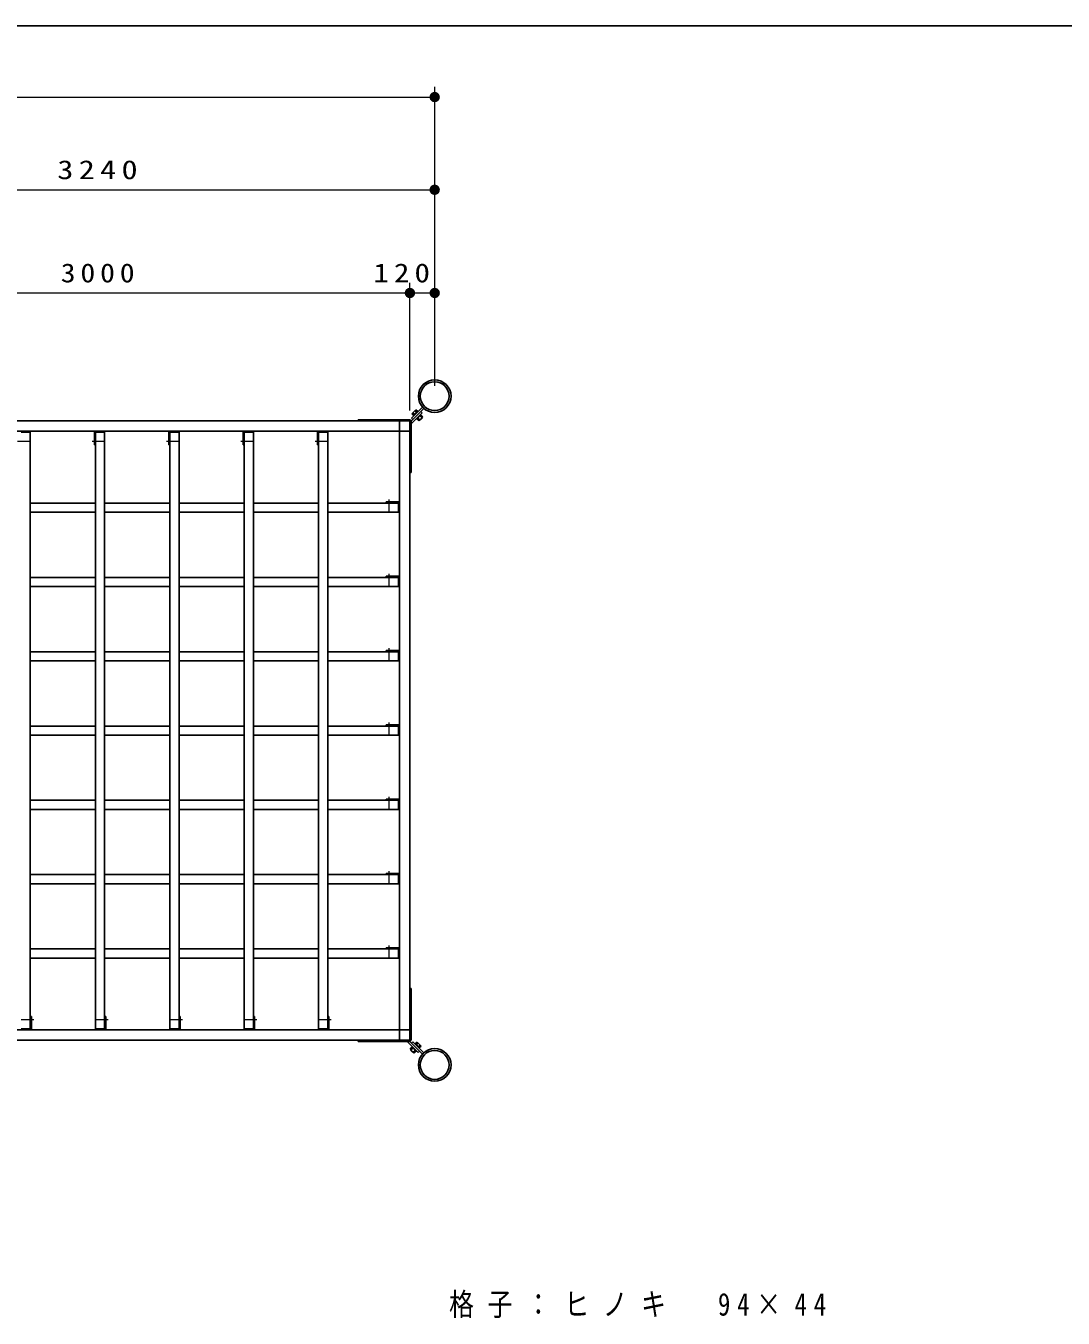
# Model space of a CAD drawing. Units: millimetres on the paper, scale 1:50. Extents: x -365 to 12, y -40 to 257.
# Drawn here: x -234.5 to -134, y 131.8 to 257 of the extents above; entities that cross this region are included whole.
import ezdxf

# ---------------------------------------------------------------- set-up
doc = ezdxf.new("R2010")
doc.units = ezdxf.units.MM
doc.linetypes.add('USER2', pattern=[6, 3, -1, 1, -1])
doc.layers.add('1_50', color=3, linetype='Continuous', lineweight=25)
doc.layers.add('99', color=7, linetype='Continuous', lineweight=13)
doc.styles.add('ＭＳ ゴシック', font='')
doc.styles.get('ＭＳ ゴシック').set_extended_font_data('MS Gothic')

# ---------------------------------------------------------------- blocks, each defined once
blk = doc.blocks.new('filled_dot')
at = {"color": 0, "linetype": 'Continuous', "lineweight": -2, "const_width": 1.25}
blk.add_lwpolyline([(-0.625, 0, 1), (0.625, 0, 1)], format="xyb", close=True, dxfattribs=at)

msp = doc.modelspace()

# ---------------------------------------------------------------- linework, layer by layer
at = {"layer": '1_50', "color": 7, "lineweight": 13}
for p, q in [((-194.891, 222.114), (-194.891, 251.099)), ((-324.491, 250.099), (-194.891, 250.099)), ((-194.891, 222.114), (-194.891, 242.114)), ((-259.691, 241.114), (-194.891, 241.114)), ((-197.291, 219.714), (-197.291, 232.114)), ((-257.291, 231.114), (-197.291, 231.114)), ((-200.967, 231.114), (-194.891, 231.114))]:
    msp.add_line(p, q, dxfattribs=at)
at = {"layer": '1_50'}
for p, q in [((-195.943, 219.934), (-197.171, 218.706)), ((-196.11, 219.513), (-197.171, 218.452)), ((-196.07, 220.062), (-197.142, 218.989)), ((-197.103, 219.402), (-196.707, 219.798)), ((-196.961, 219.261), (-197.103, 219.402)), ((-196.876, 219.346), (-197.018, 219.487)), ((-196.975, 219.247), (-196.551, 219.671)), ((-196.93, 219.201), (-196.975, 219.247)), ((-196.65, 219.572), (-196.792, 219.713)), ((-196.565, 219.657), (-196.707, 219.798)), ((-196.63, 218.902), (-196.206, 219.326)), ((-196.506, 219.626), (-196.551, 219.671)), ((-196.305, 219.227), (-196.084, 219.006)), ((-196.251, 219.371), (-196.206, 219.326)), ((-196.237, 219.64), (-196.11, 219.513)), ((-196.22, 219.312), (-196.036, 219.128)), ((-199.891, 218.714), (-254.691, 218.714)), ((-202.291, 218.714), (-202.291, 218.834)), ((-202.291, 218.834), (-197.351, 218.834)), ((-202.291, 218.714), (-197.351, 218.714)), ((-198.291, 158.714), (-198.291, 218.714)), ((-197.291, 213.714), (-197.291, 218.654)), ((-197.171, 213.714), (-197.171, 218.654)), ((-197.142, 218.989), (-197.015, 218.862)), ((-196.676, 218.947), (-196.63, 218.902)), ((-196.616, 218.916), (-196.432, 218.732)), ((-196.531, 219.001), (-196.311, 218.78)), ((-196.432, 218.732), (-196.036, 219.128)), ((-196.311, 218.78), (-196.084, 219.006)), ((-197.291, 217.714), (-257.291, 217.714)), ((-234.931, 217.614), (-234.051, 217.614)), ((-234.051, 188.714), (-234.051, 217.614)), ((-227.851, 217.714), (-227.851, 216.414)), ((-227.731, 217.614), (-227.291, 217.614)), ((-227.731, 188.714), (-227.731, 217.614)), ((-226.851, 217.614), (-227.291, 217.614)), ((-226.851, 188.714), (-226.851, 217.614)), ((-220.651, 217.714), (-220.651, 216.414)), ((-219.651, 217.614), (-220.531, 217.614)), ((-220.531, 188.714), (-220.531, 217.614)), ((-219.651, 188.714), (-219.651, 217.614)), ((-213.451, 217.714), (-213.451, 216.414)), ((-212.451, 217.614), (-213.331, 217.614)), ((-213.331, 188.714), (-213.331, 217.614)), ((-212.451, 188.714), (-212.451, 217.614)), ((-206.251, 217.714), (-206.251, 216.414)), ((-205.251, 217.614), (-206.131, 217.614)), ((-206.131, 188.714), (-206.131, 217.614)), ((-205.251, 188.714), (-205.251, 217.614)), ((-227.851, 216.414), (-227.731, 216.414)), ((-220.651, 216.414), (-220.531, 216.414)), ((-213.451, 216.414), (-213.331, 216.414)), ((-206.251, 216.414), (-206.131, 216.414)), ((-197.291, 161.314), (-197.291, 216.114)), ((-197.171, 213.714), (-197.291, 213.714)), ((-227.731, 210.754), (-234.051, 210.754)), ((-226.851, 210.754), (-220.531, 210.754)), ((-219.651, 210.754), (-213.331, 210.754)), ((-212.451, 210.754), (-206.131, 210.754)), ((-205.251, 210.754), (-198.391, 210.754)), ((-199.591, 210.874), (-199.591, 210.754)), ((-198.291, 210.874), (-199.591, 210.874)), ((-198.391, 210.754), (-198.391, 209.874)), ((-227.731, 209.874), (-234.051, 209.874)), ((-226.851, 209.874), (-220.531, 209.874)), ((-219.651, 209.874), (-213.331, 209.874)), ((-212.451, 209.874), (-206.131, 209.874)), ((-205.251, 209.874), (-198.391, 209.874)), ((-227.731, 203.554), (-234.051, 203.554)), ((-226.851, 203.554), (-220.531, 203.554)), ((-219.651, 203.554), (-213.331, 203.554)), ((-212.451, 203.554), (-206.131, 203.554)), ((-205.251, 203.554), (-198.391, 203.554)), ((-199.591, 203.674), (-199.591, 203.554)), ((-198.291, 203.674), (-199.591, 203.674)), ((-198.391, 203.554), (-198.391, 202.674)), ((-227.731, 202.674), (-234.051, 202.674)), ((-226.851, 202.674), (-220.531, 202.674)), ((-219.651, 202.674), (-213.331, 202.674)), ((-212.451, 202.674), (-206.131, 202.674)), ((-205.251, 202.674), (-198.391, 202.674)), ((-227.731, 196.354), (-234.051, 196.354)), ((-227.731, 195.474), (-234.051, 195.474)), ((-226.851, 196.354), (-220.531, 196.354)), ((-226.851, 195.474), (-220.531, 195.474)), ((-219.651, 196.354), (-213.331, 196.354)), ((-219.651, 195.474), (-213.331, 195.474)), ((-212.451, 196.354), (-206.131, 196.354)), ((-212.451, 195.474), (-206.131, 195.474)), ((-205.251, 196.354), (-198.391, 196.354)), ((-205.251, 195.474), (-198.391, 195.474)), ((-199.591, 196.474), (-199.591, 196.354)), ((-198.291, 196.474), (-199.591, 196.474)), ((-198.391, 196.354), (-198.391, 195.474)), ((-227.731, 189.154), (-234.051, 189.154)), ((-226.851, 189.154), (-220.531, 189.154)), ((-219.651, 189.154), (-213.331, 189.154)), ((-212.451, 189.154), (-206.131, 189.154)), ((-205.251, 189.154), (-198.391, 189.154)), ((-199.591, 189.274), (-199.591, 189.154)), ((-198.291, 189.274), (-199.591, 189.274)), ((-198.391, 189.154), (-198.391, 188.714)), ((-234.051, 188.714), (-234.051, 159.814)), ((-227.731, 188.274), (-234.051, 188.274)), ((-227.731, 188.714), (-227.731, 159.814)), ((-226.851, 188.714), (-226.851, 159.814)), ((-226.851, 188.274), (-220.531, 188.274)), ((-220.531, 188.714), (-220.531, 159.814)), ((-219.651, 188.714), (-219.651, 159.814)), ((-219.651, 188.274), (-213.331, 188.274)), ((-213.331, 188.714), (-213.331, 159.814)), ((-212.451, 188.714), (-212.451, 159.814)), ((-212.451, 188.274), (-206.131, 188.274)), ((-206.131, 188.714), (-206.131, 159.814)), ((-205.251, 188.714), (-205.251, 159.814)), ((-205.251, 188.274), (-198.391, 188.274)), ((-198.391, 188.274), (-198.391, 188.714)), ((-227.731, 181.954), (-234.051, 181.954)), ((-226.851, 181.954), (-220.531, 181.954)), ((-219.651, 181.954), (-213.331, 181.954)), ((-212.451, 181.954), (-206.131, 181.954)), ((-205.251, 181.954), (-198.391, 181.954)), ((-199.591, 182.074), (-199.591, 181.954)), ((-198.291, 182.074), (-199.591, 182.074)), ((-198.391, 181.074), (-198.391, 181.954)), ((-227.731, 181.074), (-234.051, 181.074)), ((-226.851, 181.074), (-220.531, 181.074)), ((-219.651, 181.074), (-213.331, 181.074)), ((-212.451, 181.074), (-206.131, 181.074)), ((-205.251, 181.074), (-198.391, 181.074)), ((-227.731, 174.754), (-234.051, 174.754)), ((-226.851, 174.754), (-220.531, 174.754)), ((-219.651, 174.754), (-213.331, 174.754)), ((-212.451, 174.754), (-206.131, 174.754)), ((-205.251, 174.754), (-198.391, 174.754)), ((-199.591, 174.874), (-199.591, 174.754)), ((-198.291, 174.874), (-199.591, 174.874)), ((-198.391, 173.874), (-198.391, 174.754)), ((-227.731, 173.874), (-234.051, 173.874)), ((-226.851, 173.874), (-220.531, 173.874)), ((-219.651, 173.874), (-213.331, 173.874)), ((-212.451, 173.874), (-206.131, 173.874)), ((-205.251, 173.874), (-198.391, 173.874)), ((-227.731, 167.554), (-234.051, 167.554)), ((-227.731, 166.674), (-234.051, 166.674)), ((-226.851, 167.554), (-220.531, 167.554)), ((-226.851, 166.674), (-220.531, 166.674)), ((-219.651, 167.554), (-213.331, 167.554)), ((-219.651, 166.674), (-213.331, 166.674)), ((-212.451, 167.554), (-206.131, 167.554)), ((-212.451, 166.674), (-206.131, 166.674)), ((-205.251, 167.554), (-198.391, 167.554)), ((-205.251, 166.674), (-198.391, 166.674)), ((-199.591, 167.674), (-199.591, 167.554)), ((-198.291, 167.674), (-199.591, 167.674)), ((-198.391, 166.674), (-198.391, 167.554)), ((-197.291, 163.714), (-197.171, 163.714)), ((-197.291, 163.714), (-197.291, 158.774)), ((-197.171, 163.714), (-197.171, 158.774)), ((-233.931, 161.014), (-234.051, 161.014)), ((-233.931, 159.714), (-233.931, 161.014)), ((-226.731, 161.014), (-226.851, 161.014)), ((-226.731, 159.714), (-226.731, 161.014)), ((-219.531, 161.014), (-219.651, 161.014)), ((-219.531, 159.714), (-219.531, 161.014)), ((-212.331, 161.014), (-212.451, 161.014)), ((-212.331, 159.714), (-212.331, 161.014)), ((-205.131, 161.014), (-205.251, 161.014)), ((-205.131, 159.714), (-205.131, 161.014)), ((-257.291, 159.714), (-197.291, 159.714)), ((-234.931, 159.814), (-234.051, 159.814)), ((-227.731, 159.814), (-227.291, 159.814)), ((-226.851, 159.814), (-227.291, 159.814)), ((-219.651, 159.814), (-220.531, 159.814)), ((-212.451, 159.814), (-213.331, 159.814)), ((-205.251, 159.814), (-206.131, 159.814)), ((-254.691, 158.714), (-199.891, 158.714)), ((-202.291, 158.594), (-202.291, 158.714)), ((-202.291, 158.714), (-197.351, 158.714)), ((-202.291, 158.594), (-197.351, 158.594)), ((-196.492, 157.533), (-197.553, 158.594)), ((-196.07, 157.365), (-197.298, 158.594)), ((-197.089, 158.039), (-197.272, 157.855)), ((-197.272, 157.855), (-196.876, 157.459)), ((-197.004, 157.954), (-197.224, 157.734)), ((-197.015, 158.565), (-197.142, 158.438)), ((-197.057, 158.098), (-197.103, 158.053)), ((-197.103, 158.053), (-196.678, 157.629)), ((-195.943, 157.493), (-197.015, 158.565)), ((-196.803, 158.353), (-196.758, 158.398)), ((-196.758, 158.398), (-196.333, 157.974)), ((-196.743, 158.384), (-196.602, 158.525)), ((-196.659, 158.299), (-196.517, 158.441)), ((-196.602, 158.525), (-196.206, 158.129)), ((-196.432, 158.073), (-196.291, 158.214)), ((-196.379, 157.929), (-196.333, 157.974)), ((-196.347, 157.988), (-196.206, 158.129)), ((-197.224, 157.734), (-196.998, 157.507)), ((-196.777, 157.728), (-196.998, 157.507)), ((-196.693, 157.643), (-196.876, 157.459)), ((-196.633, 157.674), (-196.678, 157.629)), ((-196.364, 157.66), (-196.492, 157.533))]:
    msp.add_line(p, q, dxfattribs=at)
at = {"layer": '1_50', "color": 7, "linetype": 'USER2', "lineweight": 13}
for p, q in [((-234.051, 216.714), (-235.277, 216.714)), ((-226.851, 216.714), (-228.077, 216.714)), ((-219.651, 216.714), (-220.877, 216.714)), ((-212.451, 216.714), (-213.677, 216.714)), ((-205.251, 216.714), (-206.477, 216.714)), ((-199.291, 209.874), (-199.291, 211.1)), ((-199.291, 202.674), (-199.291, 203.9)), ((-199.291, 195.474), (-199.291, 196.7)), ((-199.291, 188.274), (-199.291, 189.5)), ((-199.291, 181.074), (-199.291, 182.3)), ((-199.291, 173.874), (-199.291, 175.1)), ((-199.291, 166.674), (-199.291, 167.9)), ((-234.931, 160.714), (-233.705, 160.714)), ((-227.731, 160.714), (-226.505, 160.714)), ((-220.531, 160.714), (-219.305, 160.714)), ((-213.331, 160.714), (-212.105, 160.714)), ((-206.131, 160.714), (-204.905, 160.714))]:
    msp.add_line(p, q, dxfattribs=at)
at = {"layer": '1_50'}
for centre, radius in [((-194.891, 221.114), 1.58), ((-194.891, 221.114), 1.398), ((-194.891, 156.314), 1.58), ((-194.891, 156.314), 1.398)]:
    msp.add_circle(centre, radius, dxfattribs=at)
for centre, radius, start, end in [((-197.351, 218.654), 0.18, 0, 90), ((-197.351, 218.654), 0.06, 0, 90), ((-197.351, 158.774), 0.06, 270, 0), ((-197.351, 158.774), 0.18, 270, 0)]:
    msp.add_arc(centre, radius, start, end, dxfattribs=at)
at = {"layer": '99', "color": 20, "lineweight": 25}
msp.add_line((0, 257), (-365, 257), dxfattribs=at)

# ---------------------------------------------------------------- block references
at = {"layer": '1_50', "color": 7, "lineweight": 13, "xscale": 0.4, "yscale": 0.4, "rotation": 180}
for p in [(-194.891, 250.099), (-194.891, 241.114), (-197.291, 231.114), (-194.891, 231.114)]:
    msp.add_blockref('filled_dot', p, dxfattribs=at)
at = {"layer": '1_50', "color": 7, "lineweight": 13, "xscale": 0.4, "yscale": 0.4}
msp.add_blockref('filled_dot', (-197.291, 231.114), dxfattribs=at)

# ---------------------------------------------------------------- texts
at = {"layer": '1_50', "color": 7, "style": 'ＭＳ ゴシック'}
for s, insert, char_height, attachment_point in [('\\T1.33;\\W1.25;3240', (-227.291, 242.114), 1.833, 8), ('\\T1.33;\\W1.15;3000', (-227.291, 232.114), 1.833, 8), ('\\T1.33;\\W1.2;120', (-197.842, 232.114), 1.833, 8), ('\\T1.55;\\W0.8;格子：ヒノキ\u300094×44', (-193.493, 133.002), 2.199, 4)]:
    msp.add_mtext(s, dxfattribs=dict(at, insert=insert, char_height=char_height, attachment_point=attachment_point))

doc.saveas('drawing.dxf')
